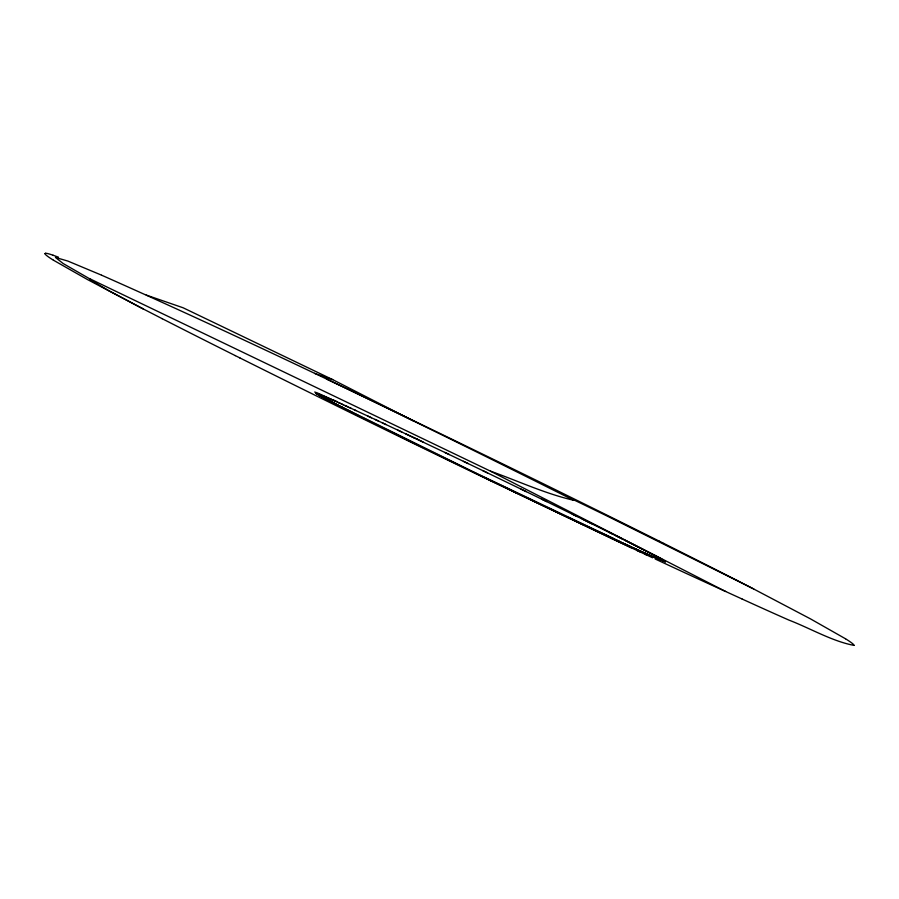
<?xml version="1.0" encoding="UTF-8"?>
<svg xmlns="http://www.w3.org/2000/svg" width="899" height="899" viewBox="0 0 899 899"><rect width="100%" height="100%" fill="white"/><g stroke="black" fill="none" stroke-linecap="round" stroke-linejoin="round"><path stroke-width="1.35" d="M141.637 308.11L108.644 290.613L91.406 280.421A332.349 6.956 26.1 0 1 89.653 278.791L63.144 263.519L55.468 257.462L67.807 261.047L101.182 275.004M44.95 253.619L45.568 253.282M854.05 645.381C832.44 641.392 810.302 628.322 789.019 620.13A518.341 10.855 26.1 0 1 742.136 599.037M89.653 278.656L94.271 280.904A191.667 4.012 26.1 0 0 98.002 282.724L490.528 471.177C518.15 481.01 545.131 493.675 573.764 500.293C419.451 422.946 260.89 345.845 101.542 275.161M53.041 255.226L58.469 257.193M146.301 295.086L183.115 307.784L332.686 379.625L414.034 421.238M314.594 373.377L332.686 379.625M416.439 438.847L417.226 439.117M326.91 397.414L316.066 393.189L319.179 395.324A73.752 1.54 26.1 0 0 327.315 399.752L343.53 408.135M652.876 556.829L665.406 561.785L651.247 556.11M340.53 403.494L316.043 393.234L316.583 393.728M328.079 397.931L333.237 400.212M651.449 556.2L649.966 555.537M631.997 547.412L650.179 555.638M334.653 400.842L319.156 393.706A109.442 2.292 26.1 0 0 314.684 392.031M649.528 555.346L622.985 543.254L626.075 544.682M334.192 400.28L337.249 401.651M337.608 402.179L343.373 404.786M742.08 599.004L712.885 585.665A456.602 9.563 26.1 0 1 655.146 558.964M341.935 404.134L355.948 410.562M344.845 405.46L347.879 406.842M349.43 407.562L351.026 408.292M630.075 546.187L616.557 540.277M629.086 546.075L650.966 555.616A131.771 2.764 26.1 0 0 661.17 559.908M354.285 409.787L378.603 421.092M621.074 542.041L567.449 517.217M614.635 539.063L474.335 472.323L341.62 406.921M619.804 541.794L609.803 537.141M368.028 416.158L371.467 417.765M374.995 419.406L401.729 431.969M382.277 422.811L386.031 424.575M636.728 550.334L646.662 554.998M644.74 554.087L652.595 557.773M631.267 547.761L490.753 480.886M640.605 552.155L611.983 538.681M397.706 430.07L449.354 454.591M405.809 433.891L414.136 437.835M579.833 523.072L583.833 524.96M611.826 538.591L485.876 478.201M550.143 509.003L571.64 519.206M531.68 500.204L554.548 511.104M444.769 452.399L468.143 463.592M513.722 491.607L534.186 501.395M408.247 418.114L391.47 410.045A491.787 10.305 26.1 0 0 326.562 379.041M463.378 461.299L487.584 472.93M516.329 492.854L473.054 472.009M482.673 470.57L526.173 491.607M574.259 500.114L579.113 502.429A301.727 6.315 26.1 0 1 607.578 516.262L750.879 587.541M476.245 473.548L405.112 438.858M521.06 489.123L546.704 501.608M541.569 499.102L577.203 516.554M413.798 437.498L423.182 442.083M582.17 519.004L622.029 538.804M572.18 514.082L591.991 523.847M392.346 432.554L408.056 440.308M396.392 434.554L362.353 417.642M659.113 541.074L663.777 543.412M615.781 535.68L649.842 552.964A73.651 1.54 26.1 0 1 659.102 557.874L665.417 561.774L664.282 560.841A75.932 1.596 26.1 0 0 641.324 548.559M609.264 532.422L612.556 534.062M239.887 357.926L235.223 355.588M355.678 414.293L365.837 419.383M625.041 540.31L641.234 548.525M725.617 591.441L724.774 591.025A70.661 1.483 26.1 0 1 721.661 589.452L490.528 471.177M318.235 394.65A74.831 1.562 26.1 0 0 332.023 401.999L358.971 415.945M346.407 409.607L352.487 412.675M736.764 580.293L752.62 588.44M340.777 406.73L333.9 403.19M162.236 318.707L141.828 308.211M753.272 588.778L810.527 618.905L845.51 638.773M751.137 587.676L753.767 589.025M143.143 308.896L87.158 279.375L53.491 260.227M331.866 402.134L329.967 401.145A74.201 1.551 26.1 0 1 318.403 394.875L316.673 393.807M845.599 638.818A551.312 11.541 26.1 0 1 853.938 645.325M408.337 418.17A451.523 9.451 26.1 0 1 556.548 490.258L566.696 495.259A375.591 7.866 26.1 0 1 659.181 541.108M663.72 543.389A313.481 6.563 26.1 0 1 736.888 580.349M654.865 555.391A75.64 1.584 26.1 0 1 662.248 559.549M490.663 480.83A451.523 9.451 26.1 0 1 342.452 408.742L332.304 403.741A375.591 7.866 26.1 0 1 239.819 357.892M235.28 355.611A313.481 6.563 26.1 0 1 162.112 318.651M53.401 260.182A551.312 11.541 26.1 0 1 45.062 253.675M45.591 253.293A573.843 12.013 26.1 0 1 53.03 255.215"/></g></svg>
